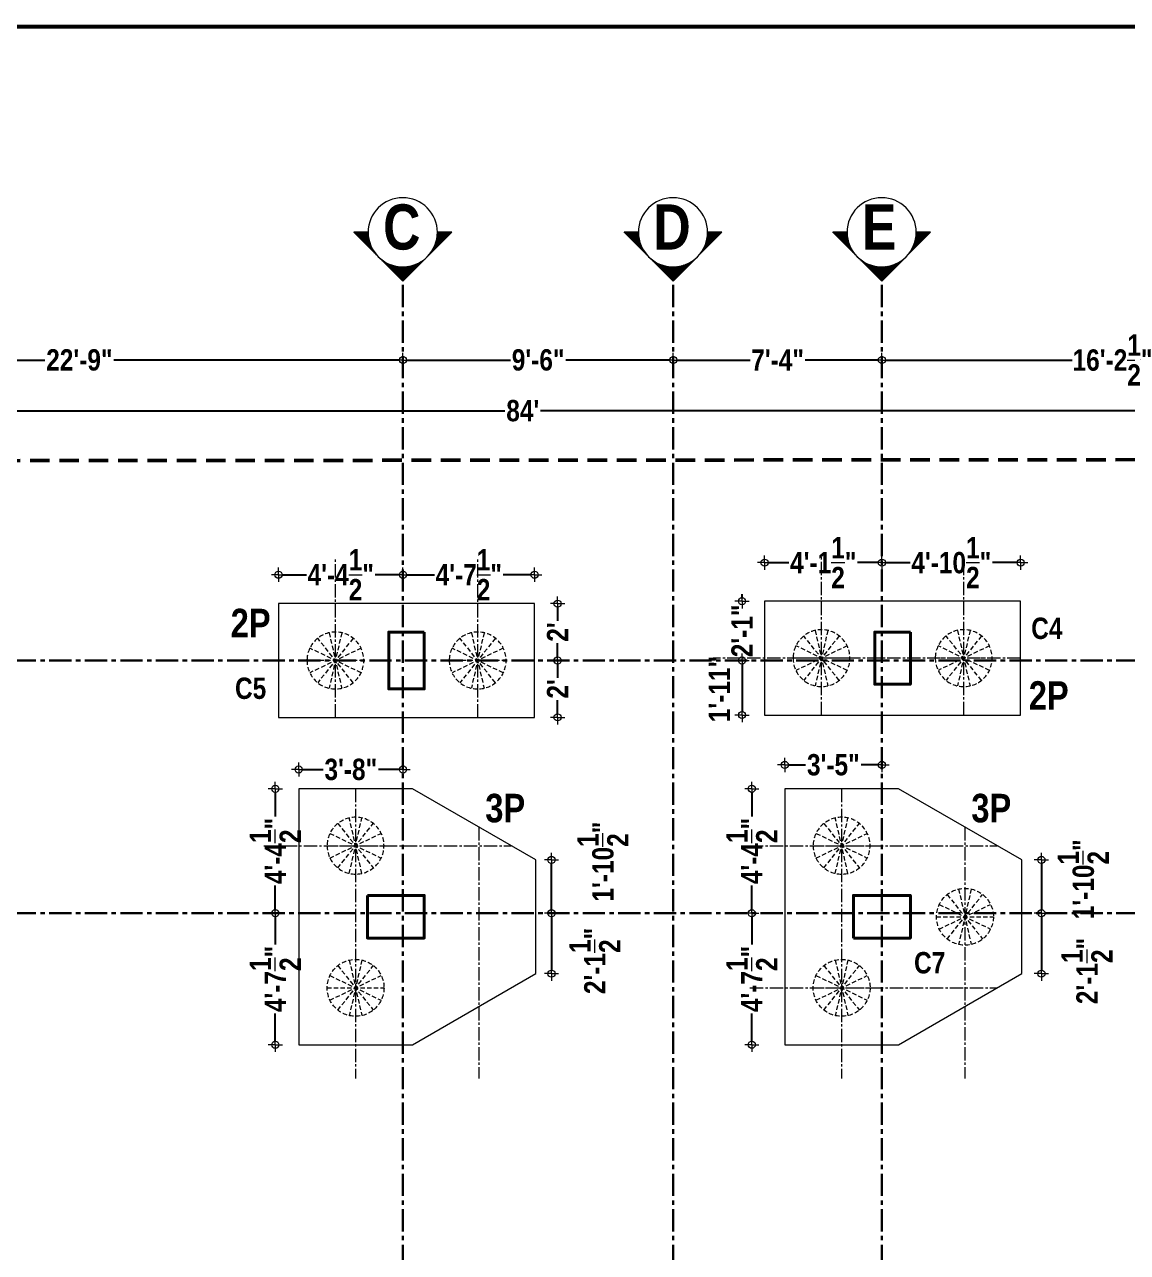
# Model space of a CAD drawing. Header units: inches. Extents: x 64086 to 138972, y -13497 to 16809.
# Drawn here: x 103904 to 104369, y -12933 to -12414 of the extents above; entities that cross this region are included whole.
import ezdxf
from ezdxf.enums import TextEntityAlignment as Align

# ---------------------------------------------------------------- set-up
doc = ezdxf.new("R2010")
doc.units = ezdxf.units.IN
doc.header["$LTSCALE"] = 0.5
doc.header["$MEASUREMENT"] = 0
doc.header["$PDMODE"] = 2
for name, pattern in [('CENTER', [2, 1.25, -0.25, 0.25, -0.25]), ('CENTER2', [1.125, 0.75, -0.125, 0.125, -0.125]), ('DASHED', [0.75, 0.5, -0.25]), ('DASHED2', [0.375, 0.25, -0.125])]:
    doc.linetypes.add(name, pattern=pattern)
for name, color, linetype, lineweight in [('Boundary', 6, 'DASHED', 50), ('BOX', 253, 'Continuous', 15), ('C.L.', 17, 'CENTER', 13), ('C.Line', 135, 'CENTER2', 13), ('Colm txt', 3, 'Continuous', 9), ('Column', 1, 'Continuous', 40), ('DIM', 5, 'Continuous', 13), ('G_Dim', 63, 'Continuous', 5), ('Grid', 32, 'CENTER2', 5), ('P.cap', 4, 'Continuous', 20), ('P.Text', 6, 'Continuous', 5), ('pile', 243, 'DASHED2', 20), ('TEXT-IN', 7, 'Continuous', 15)]:
    doc.layers.add(name, color=color, linetype=linetype, lineweight=lineweight)
doc.styles.get("Standard").update_dxf_attribs({"font": 'ARIALNB.TTF'})
doc.dimstyles.new('Column Dim', dxfattribs={"dimtxt": 9, "dimasz": 1.5, "dimexe": 13.25, "dimexo": 11, "dimgap": 1, "dimtad": 0, "dimdec": 1, "dimzin": 0, "dimdsep": 46, "dimlunit": 4, "dimtxsty": 'Standard', "dimblk": 'DIM', "dimcen": 0, "dimse1": 1, "dimse2": 1, "dimclrd": 5, "dimclre": 5, "dimclrt": 7, "dimadec": 0, "dimazin": 0, "dimtfac": 1, "dimtdec": 1, "dimtofl": 0, "dimtmove": 2, "dimatfit": 3, "dimldrblk": 'DIM', "dimfxl": 1, "dimtolj": 1, "dimtzin": 0, "dimarcsym": 0})

# ---------------------------------------------------------------- blocks, each defined once
blk = doc.blocks.new('DIM')
at = {"layer": 'DIM'}
for q in [(-2, 0), (0, 2), (0, -2), (2, 0)]:
    blk.add_line((0, 0), q, dxfattribs=at)
blk.add_circle((0, 0), 1, dxfattribs=at)
blk = doc.blocks.new('*D307')
at = {"layer": 'Defpoints', "color": 0, "ltscale": 15, "transparency": 16777216}
for p in [(104063.89, -12555.98), (103790.91, -12598.54), (104063.89, -12598.54)]:
    blk.add_point(p, dxfattribs=at)
at = {"layer": 'DIM', "color": 5, "lineweight": -2, "ltscale": 15, "transparency": 16777216}
for p, q in [((103792.41, -12555.98), (103912.8, -12555.98)), ((104062.39, -12555.98), (103942, -12555.98))]:
    blk.add_line(p, q, dxfattribs=at)
at = {"layer": 'DIM', "color": 5, "lineweight": -2, "ltscale": 15, "transparency": 16777216, "xscale": 1.5, "yscale": 1.5, "zscale": 1.5, "rotation": 180}
blk.add_blockref('DIM', (103790.91, -12555.98), dxfattribs=at)
at = {"layer": 'DIM', "color": 5, "lineweight": -2, "ltscale": 15, "transparency": 16777216, "xscale": 1.5, "yscale": 1.5, "zscale": 1.5}
blk.add_blockref('DIM', (104063.89, -12555.98), dxfattribs=at)
at = {"layer": 'DIM', "color": 7, "ltscale": 15, "transparency": 16777216, "insert": (103927.4, -12555.98), "char_height": 9, "attachment_point": 5}
blk.add_mtext('\\A1;22\'-9"', dxfattribs=at)
blk = doc.blocks.new('*D308')
at = {"layer": 'Defpoints', "color": 0, "ltscale": 15, "transparency": 16777216}
for p in [(104177.89, -12555.98), (104063.89, -12598.54), (104177.89, -12598.2)]:
    blk.add_point(p, dxfattribs=at)
at = {"layer": 'DIM', "color": 5, "lineweight": -2, "ltscale": 15, "transparency": 16777216}
for p, q in [((104065.39, -12555.98), (104109.19, -12555.98)), ((104176.39, -12555.98), (104132.59, -12555.98))]:
    blk.add_line(p, q, dxfattribs=at)
at = {"layer": 'DIM', "color": 5, "lineweight": -2, "ltscale": 15, "transparency": 16777216, "xscale": 1.5, "yscale": 1.5, "zscale": 1.5, "rotation": 180}
blk.add_blockref('DIM', (104063.89, -12555.98), dxfattribs=at)
at = {"layer": 'DIM', "color": 5, "lineweight": -2, "ltscale": 15, "transparency": 16777216, "xscale": 1.5, "yscale": 1.5, "zscale": 1.5}
blk.add_blockref('DIM', (104177.89, -12555.98), dxfattribs=at)
at = {"layer": 'DIM', "color": 7, "ltscale": 15, "transparency": 16777216, "insert": (104120.89, -12555.98), "char_height": 9, "attachment_point": 5}
blk.add_mtext('\\A1;9\'-6"', dxfattribs=at)
blk = doc.blocks.new('*D309')
at = {"layer": 'Defpoints', "color": 0, "ltscale": 15, "transparency": 16777216}
for p in [(104265.89, -12555.98), (104177.89, -12598.2), (104265.89, -12598.2)]:
    blk.add_point(p, dxfattribs=at)
at = {"layer": 'DIM', "color": 5, "lineweight": -2, "ltscale": 15, "transparency": 16777216}
for p, q in [((104179.39, -12555.98), (104210.25, -12555.98)), ((104264.39, -12555.98), (104233.54, -12555.98))]:
    blk.add_line(p, q, dxfattribs=at)
at = {"layer": 'DIM', "color": 5, "lineweight": -2, "ltscale": 15, "transparency": 16777216, "xscale": 1.5, "yscale": 1.5, "zscale": 1.5, "rotation": 180}
blk.add_blockref('DIM', (104177.89, -12555.98), dxfattribs=at)
at = {"layer": 'DIM', "color": 5, "lineweight": -2, "ltscale": 15, "transparency": 16777216, "xscale": 1.5, "yscale": 1.5, "zscale": 1.5}
blk.add_blockref('DIM', (104265.89, -12555.98), dxfattribs=at)
at = {"layer": 'DIM', "color": 7, "ltscale": 15, "transparency": 16777216, "insert": (104221.89, -12555.98), "char_height": 9, "attachment_point": 5}
blk.add_mtext('\\A1;7\'-4"', dxfattribs=at)
blk = doc.blocks.new('*D310')
at = {"layer": 'Defpoints', "color": 0, "ltscale": 15, "transparency": 16777216}
for p in [(104460.38, -12555.98), (104265.89, -12598.2), (104460.38, -12658.77)]:
    blk.add_point(p, dxfattribs=at)
at = {"layer": 'DIM', "color": 5, "lineweight": -2, "ltscale": 15, "transparency": 16777216}
for p, q in [((104267.39, -12555.98), (104346.08, -12555.98)), ((104458.88, -12555.98), (104380.19, -12555.98))]:
    blk.add_line(p, q, dxfattribs=at)
at = {"layer": 'DIM', "color": 5, "lineweight": -2, "ltscale": 15, "transparency": 16777216, "xscale": 1.5, "yscale": 1.5, "zscale": 1.5, "rotation": 180}
blk.add_blockref('DIM', (104265.89, -12555.98), dxfattribs=at)
at = {"layer": 'DIM', "color": 5, "lineweight": -2, "ltscale": 15, "transparency": 16777216, "xscale": 1.5, "yscale": 1.5, "zscale": 1.5}
blk.add_blockref('DIM', (104460.38, -12555.98), dxfattribs=at)
at = {"layer": 'DIM', "color": 7, "ltscale": 15, "transparency": 16777216, "insert": (104363.14, -12555.98), "char_height": 9, "attachment_point": 5}
blk.add_mtext('\\A1;16\'-2{\\H1.000000x;\\S1/2;}"', dxfattribs=at)
blk = doc.blocks.new('*D341')
at = {"layer": 'Defpoints', "color": 0, "ltscale": 15, "transparency": 16777216}
for p in [(104618.41, -12577.39), (103610.41, -12598.77), (104618.41, -12619.15)]:
    blk.add_point(p, dxfattribs=at)
at = {"layer": 'DIM', "color": 5, "lineweight": -2, "ltscale": 15, "transparency": 16777216}
for p, q in [((103611.91, -12577.39), (104106.88, -12577.39)), ((104616.91, -12577.39), (104121.93, -12577.39))]:
    blk.add_line(p, q, dxfattribs=at)
at = {"layer": 'DIM', "color": 5, "lineweight": -2, "ltscale": 15, "transparency": 16777216, "xscale": 1.5, "yscale": 1.5, "zscale": 1.5, "rotation": 180}
blk.add_blockref('DIM', (103610.41, -12577.39), dxfattribs=at)
at = {"layer": 'DIM', "color": 5, "lineweight": -2, "ltscale": 15, "transparency": 16777216, "xscale": 1.5, "yscale": 1.5, "zscale": 1.5}
blk.add_blockref('DIM', (104618.41, -12577.39), dxfattribs=at)
at = {"layer": 'DIM', "color": 7, "ltscale": 15, "transparency": 16777216, "insert": (104114.41, -12577.39), "char_height": 9, "attachment_point": 5}
blk.add_mtext("\\A1;84'", dxfattribs=at)
blk = doc.blocks.new('PILE')
at = {"layer": 'pile', "ltscale": 15}
for p, q in [((-15.21, 10.81), (-4.79, -10.81)), ((-4.79, 10.81), (-15.21, -10.81)), ((-15.21, 10.81), (-4.79, -10.81)), ((-4.79, 10.81), (-15.21, -10.81)), ((-10, 12), (-10, -12)), ((-10, 12), (-10, -12)), ((-19.38, 7.48), (-0.62, -7.48)), ((-0.62, 7.48), (-19.38, -7.48)), ((-19.38, 7.48), (-0.62, -7.48)), ((-0.62, 7.48), (-19.38, -7.48)), ((1.7, -2.67), (-21.7, 2.67)), ((1.7, 2.67), (-21.7, -2.67)), ((1.7, -2.67), (-21.7, 2.67)), ((1.7, 2.67), (-21.7, -2.67))]:
    blk.add_line(p, q, dxfattribs=at)
blk.add_circle((-10, 0), 12, dxfattribs=at)
blk = doc.blocks.new('*D354')
at = {"layer": 'Defpoints', "color": 0, "ltscale": 15, "transparency": 16777216}
for p in [(104119.39, -12646.58), (104063.89, -12658.77), (104119.39, -12658.77)]:
    blk.add_point(p, dxfattribs=at)
at = {"layer": 'TEXT-IN', "color": 5, "lineweight": -2, "ltscale": 15, "transparency": 16777216}
for p, q in [((104065.39, -12646.58), (104077.14, -12646.58)), ((104117.89, -12646.58), (104106.14, -12646.58))]:
    blk.add_line(p, q, dxfattribs=at)
at = {"layer": 'TEXT-IN', "color": 5, "lineweight": -2, "ltscale": 15, "transparency": 16777216, "xscale": 1.5, "yscale": 1.5, "zscale": 1.5, "rotation": 180}
blk.add_blockref('DIM', (104063.89, -12646.58), dxfattribs=at)
at = {"layer": 'TEXT-IN', "color": 5, "lineweight": -2, "ltscale": 15, "transparency": 16777216, "xscale": 1.5, "yscale": 1.5, "zscale": 1.5}
blk.add_blockref('DIM', (104119.39, -12646.58), dxfattribs=at)
at = {"layer": 'TEXT-IN', "color": 7, "ltscale": 15, "transparency": 16777216, "insert": (104091.64, -12646.58), "char_height": 9, "attachment_point": 5}
blk.add_mtext('\\A1;4\'-7{\\H1.000000x;\\S1/2;}"', dxfattribs=at)
blk = doc.blocks.new('*D355')
at = {"layer": 'Defpoints', "color": 0, "ltscale": 15, "transparency": 16777216}
for p in [(104011.39, -12646.58), (104011.39, -12658.77), (104063.89, -12658.77)]:
    blk.add_point(p, dxfattribs=at)
at = {"layer": 'TEXT-IN', "color": 5, "lineweight": -2, "ltscale": 15, "transparency": 16777216}
for p, q in [((104012.89, -12646.58), (104023.14, -12646.58)), ((104062.39, -12646.58), (104052.14, -12646.58))]:
    blk.add_line(p, q, dxfattribs=at)
at = {"layer": 'TEXT-IN', "color": 5, "lineweight": -2, "ltscale": 15, "transparency": 16777216, "xscale": 1.5, "yscale": 1.5, "zscale": 1.5, "rotation": 180}
blk.add_blockref('DIM', (104011.39, -12646.58), dxfattribs=at)
at = {"layer": 'TEXT-IN', "color": 5, "lineweight": -2, "ltscale": 15, "transparency": 16777216, "xscale": 1.5, "yscale": 1.5, "zscale": 1.5}
blk.add_blockref('DIM', (104063.89, -12646.58), dxfattribs=at)
at = {"layer": 'TEXT-IN', "color": 7, "ltscale": 15, "transparency": 16777216, "insert": (104037.64, -12646.58), "char_height": 9, "attachment_point": 5}
blk.add_mtext('\\A1;4\'-4{\\H1.000000x;\\S1/2;}"', dxfattribs=at)
blk = doc.blocks.new('*D356')
at = {"layer": 'Defpoints', "color": 0, "ltscale": 15, "transparency": 16777216}
for p in [(104119.39, -12658.77), (104119.39, -12682.77), (104129.1, -12682.77)]:
    blk.add_point(p, dxfattribs=at)
at = {"layer": 'TEXT-IN', "color": 5, "lineweight": -2, "ltscale": 15, "transparency": 16777216}
for p, q in [((104129.1, -12660.27), (104129.1, -12666.04)), ((104129.1, -12681.27), (104129.1, -12675.51))]:
    blk.add_line(p, q, dxfattribs=at)
at = {"layer": 'TEXT-IN', "color": 5, "lineweight": -2, "ltscale": 15, "transparency": 16777216, "xscale": 1.5, "yscale": 1.5, "zscale": 1.5}
for p, rotation in [((104129.1, -12658.77), 90), ((104129.1, -12682.77), 270)]:
    blk.add_blockref('DIM', p, dxfattribs=dict(at, rotation=rotation))
at = {"layer": 'TEXT-IN', "color": 7, "ltscale": 15, "transparency": 16777216, "insert": (104129.1, -12670.77), "char_height": 9, "attachment_point": 5, "rotation": 90}
blk.add_mtext("\\A1;2'", dxfattribs=at)
blk = doc.blocks.new('*D357')
at = {"layer": 'Defpoints', "color": 0, "ltscale": 15, "transparency": 16777216}
for p in [(104119.39, -12682.77), (104119.39, -12706.77), (104129.1, -12706.77)]:
    blk.add_point(p, dxfattribs=at)
at = {"layer": 'TEXT-IN', "color": 5, "lineweight": -2, "ltscale": 15, "transparency": 16777216}
for p, q in [((104129.1, -12684.27), (104129.1, -12690.04)), ((104129.1, -12705.27), (104129.1, -12699.51))]:
    blk.add_line(p, q, dxfattribs=at)
at = {"layer": 'TEXT-IN', "color": 5, "lineweight": -2, "ltscale": 15, "transparency": 16777216, "xscale": 1.5, "yscale": 1.5, "zscale": 1.5}
for p, rotation in [((104129.1, -12682.77), 90), ((104129.1, -12706.77), 270)]:
    blk.add_blockref('DIM', p, dxfattribs=dict(at, rotation=rotation))
at = {"layer": 'TEXT-IN', "color": 7, "ltscale": 15, "transparency": 16777216, "insert": (104129.1, -12694.77), "char_height": 9, "attachment_point": 5, "rotation": 90}
blk.add_mtext("\\A1;2'", dxfattribs=at)
blk = doc.blocks.new('*D358')
at = {"layer": 'Defpoints', "color": 0, "ltscale": 15, "transparency": 16777216}
for p in [(104265.89, -12641.47), (104216.39, -12657.77), (104265.89, -12657.77)]:
    blk.add_point(p, dxfattribs=at)
at = {"layer": 'TEXT-IN', "color": 5, "lineweight": -2, "ltscale": 15, "transparency": 16777216}
for p, q in [((104217.89, -12641.47), (104226.64, -12641.47)), ((104264.39, -12641.47), (104255.64, -12641.47))]:
    blk.add_line(p, q, dxfattribs=at)
at = {"layer": 'TEXT-IN', "color": 5, "lineweight": -2, "ltscale": 15, "transparency": 16777216, "xscale": 1.5, "yscale": 1.5, "zscale": 1.5, "rotation": 180}
blk.add_blockref('DIM', (104216.39, -12641.47), dxfattribs=at)
at = {"layer": 'TEXT-IN', "color": 5, "lineweight": -2, "ltscale": 15, "transparency": 16777216, "xscale": 1.5, "yscale": 1.5, "zscale": 1.5}
blk.add_blockref('DIM', (104265.89, -12641.47), dxfattribs=at)
at = {"layer": 'TEXT-IN', "color": 7, "ltscale": 15, "transparency": 16777216, "insert": (104241.14, -12641.47), "char_height": 9, "attachment_point": 5}
blk.add_mtext('\\A1;4\'-1{\\H1.000000x;\\S1/2;}"', dxfattribs=at)
blk = doc.blocks.new('*D359')
at = {"layer": 'Defpoints', "color": 0, "ltscale": 15, "transparency": 16777216}
for p in [(104324.39, -12641.47), (104265.89, -12657.77), (104324.39, -12657.77)]:
    blk.add_point(p, dxfattribs=at)
at = {"layer": 'TEXT-IN', "color": 5, "lineweight": -2, "ltscale": 15, "transparency": 16777216}
for p, q in [((104267.39, -12641.47), (104277.78, -12641.47)), ((104322.89, -12641.47), (104312.51, -12641.47))]:
    blk.add_line(p, q, dxfattribs=at)
at = {"layer": 'TEXT-IN', "color": 5, "lineweight": -2, "ltscale": 15, "transparency": 16777216, "xscale": 1.5, "yscale": 1.5, "zscale": 1.5, "rotation": 180}
blk.add_blockref('DIM', (104265.89, -12641.47), dxfattribs=at)
at = {"layer": 'TEXT-IN', "color": 5, "lineweight": -2, "ltscale": 15, "transparency": 16777216, "xscale": 1.5, "yscale": 1.5, "zscale": 1.5}
blk.add_blockref('DIM', (104324.39, -12641.47), dxfattribs=at)
at = {"layer": 'TEXT-IN', "color": 7, "ltscale": 15, "transparency": 16777216, "insert": (104295.14, -12641.47), "char_height": 9, "attachment_point": 5}
blk.add_mtext('\\A1;4\'-10{\\H1.000000x;\\S1/2;}"', dxfattribs=at)
blk = doc.blocks.new('*D360')
at = {"layer": 'Defpoints', "color": 0, "ltscale": 15, "transparency": 16777216}
for p in [(104206.89, -12657.77), (104216.39, -12657.77), (104216.39, -12682.77)]:
    blk.add_point(p, dxfattribs=at)
at = {"layer": 'TEXT-IN', "color": 5, "lineweight": -2, "ltscale": 15, "transparency": 16777216}
for p, q in [((104206.89, -12656.27), (104206.89, -12654.77)), ((104206.89, -12684.27), (104206.89, -12685.77))]:
    blk.add_line(p, q, dxfattribs=at)
at = {"layer": 'TEXT-IN', "color": 5, "lineweight": -2, "ltscale": 15, "transparency": 16777216, "xscale": 1.5, "yscale": 1.5, "zscale": 1.5}
for p, rotation in [((104206.89, -12657.77), 270), ((104206.89, -12682.77), 90)]:
    blk.add_blockref('DIM', p, dxfattribs=dict(at, rotation=rotation))
at = {"layer": 'TEXT-IN', "color": 7, "ltscale": 15, "transparency": 16777216, "insert": (104206.89, -12670.27), "char_height": 9, "attachment_point": 5, "rotation": 90}
blk.add_mtext('\\A1;2\'-1"', dxfattribs=at)
blk = doc.blocks.new('*D361')
at = {"layer": 'Defpoints', "color": 0, "ltscale": 15, "transparency": 16777216}
for p in [(104216.39, -12682.77), (104206.89, -12705.77), (104216.39, -12705.77)]:
    blk.add_point(p, dxfattribs=at)
at = {"layer": 'TEXT-IN', "color": 5, "lineweight": -2, "ltscale": 15, "transparency": 16777216}
blk.add_line((104206.89, -12684.27), (104206.89, -12704.27), dxfattribs=at)
at = {"layer": 'TEXT-IN', "color": 5, "lineweight": -2, "ltscale": 15, "transparency": 16777216, "xscale": 1.5, "yscale": 1.5, "zscale": 1.5}
for p, rotation in [((104206.89, -12682.77), 90), ((104206.89, -12705.77), 270)]:
    blk.add_blockref('DIM', p, dxfattribs=dict(at, rotation=rotation))
at = {"layer": 'TEXT-IN', "color": 7, "ltscale": 15, "transparency": 16777216, "insert": (104197.32, -12694.81), "char_height": 9, "attachment_point": 5, "rotation": 90}
blk.add_mtext('\\A1;1\'-11"', dxfattribs=at)
blk = doc.blocks.new('*D421')
at = {"layer": 'Defpoints', "color": 0, "ltscale": 15, "transparency": 16777216}
for p in [(104019.89, -12736.91), (104010.04, -12789.41), (104019.89, -12789.41)]:
    blk.add_point(p, dxfattribs=at)
at = {"layer": 'TEXT-IN', "color": 5, "lineweight": -2, "ltscale": 15, "transparency": 16777216}
for p, q in [((104010.04, -12738.41), (104010.04, -12748.66)), ((104010.04, -12787.91), (104010.04, -12777.66))]:
    blk.add_line(p, q, dxfattribs=at)
at = {"layer": 'TEXT-IN', "color": 5, "lineweight": -2, "ltscale": 15, "transparency": 16777216, "xscale": 1.5, "yscale": 1.5, "zscale": 1.5}
for p, rotation in [((104010.04, -12736.91), 90), ((104010.04, -12789.41), 270)]:
    blk.add_blockref('DIM', p, dxfattribs=dict(at, rotation=rotation))
at = {"layer": 'TEXT-IN', "color": 7, "ltscale": 15, "transparency": 16777216, "insert": (104010.04, -12763.16), "char_height": 9, "attachment_point": 5, "rotation": 90}
blk.add_mtext('\\A1;4\'-4{\\H1.000000x;\\S1/2;}"', dxfattribs=at)
blk = doc.blocks.new('*D422')
at = {"layer": 'Defpoints', "color": 0, "ltscale": 15, "transparency": 16777216}
for p in [(104019.89, -12789.41), (104010.04, -12844.91), (104019.89, -12844.91)]:
    blk.add_point(p, dxfattribs=at)
at = {"layer": 'TEXT-IN', "color": 5, "lineweight": -2, "ltscale": 15, "transparency": 16777216}
for p, q in [((104010.04, -12790.91), (104010.04, -12802.66)), ((104010.04, -12843.41), (104010.04, -12831.66))]:
    blk.add_line(p, q, dxfattribs=at)
at = {"layer": 'TEXT-IN', "color": 5, "lineweight": -2, "ltscale": 15, "transparency": 16777216, "xscale": 1.5, "yscale": 1.5, "zscale": 1.5}
for p, rotation in [((104010.04, -12789.41), 90), ((104010.04, -12844.91), 270)]:
    blk.add_blockref('DIM', p, dxfattribs=dict(at, rotation=rotation))
at = {"layer": 'TEXT-IN', "color": 7, "ltscale": 15, "transparency": 16777216, "insert": (104010.04, -12817.16), "char_height": 9, "attachment_point": 5, "rotation": 90}
blk.add_mtext('\\A1;4\'-7{\\H1.000000x;\\S1/2;}"', dxfattribs=at)
blk = doc.blocks.new('*D423')
at = {"layer": 'Defpoints', "color": 0, "ltscale": 15, "transparency": 16777216}
for p in [(104063.89, -12728.78), (104019.89, -12736.91), (104063.89, -12736.91)]:
    blk.add_point(p, dxfattribs=at)
at = {"layer": 'TEXT-IN', "color": 5, "lineweight": -2, "ltscale": 15, "transparency": 16777216}
for p, q in [((104021.39, -12728.78), (104030.22, -12728.78)), ((104062.39, -12728.78), (104053.56, -12728.78))]:
    blk.add_line(p, q, dxfattribs=at)
at = {"layer": 'TEXT-IN', "color": 5, "lineweight": -2, "ltscale": 15, "transparency": 16777216, "xscale": 1.5, "yscale": 1.5, "zscale": 1.5, "rotation": 180}
blk.add_blockref('DIM', (104019.89, -12728.78), dxfattribs=at)
at = {"layer": 'TEXT-IN', "color": 5, "lineweight": -2, "ltscale": 15, "transparency": 16777216, "xscale": 1.5, "yscale": 1.5, "zscale": 1.5}
blk.add_blockref('DIM', (104063.89, -12728.78), dxfattribs=at)
at = {"layer": 'TEXT-IN', "color": 7, "ltscale": 15, "transparency": 16777216, "insert": (104041.89, -12728.78), "char_height": 9, "attachment_point": 5}
blk.add_mtext('\\A1;3\'-8"', dxfattribs=at)
blk = doc.blocks.new('*D424')
at = {"layer": 'Defpoints', "color": 0, "ltscale": 15, "transparency": 16777216}
for p in [(104119.89, -12766.91), (104126.52, -12766.91), (104119.89, -12789.41)]:
    blk.add_point(p, dxfattribs=at)
at = {"layer": 'TEXT-IN', "color": 5, "lineweight": -2, "ltscale": 15, "transparency": 16777216}
blk.add_line((104126.52, -12787.91), (104126.52, -12768.41), dxfattribs=at)
at = {"layer": 'TEXT-IN', "color": 5, "lineweight": -2, "ltscale": 15, "transparency": 16777216, "xscale": 1.5, "yscale": 1.5, "zscale": 1.5}
for p, rotation in [((104126.52, -12766.91), 90), ((104126.52, -12789.41), 270)]:
    blk.add_blockref('DIM', p, dxfattribs=dict(at, rotation=rotation))
at = {"layer": 'TEXT-IN', "color": 7, "ltscale": 15, "transparency": 16777216, "insert": (104148.19, -12767.63), "char_height": 9, "attachment_point": 5, "rotation": 90}
blk.add_mtext('\\A1;1\'-10{\\H1.000000x;\\S1/2;}"', dxfattribs=at)
blk = doc.blocks.new('*D425')
at = {"layer": 'Defpoints', "color": 0, "ltscale": 15, "transparency": 16777216}
for p in [(104119.89, -12789.41), (104119.89, -12814.91), (104126.52, -12814.91)]:
    blk.add_point(p, dxfattribs=at)
at = {"layer": 'TEXT-IN', "color": 5, "lineweight": -2, "ltscale": 15, "transparency": 16777216}
blk.add_line((104126.52, -12790.91), (104126.52, -12813.41), dxfattribs=at)
at = {"layer": 'TEXT-IN', "color": 5, "lineweight": -2, "ltscale": 15, "transparency": 16777216, "xscale": 1.5, "yscale": 1.5, "zscale": 1.5}
for p, rotation in [((104126.52, -12789.41), 90), ((104126.52, -12814.91), 270)]:
    blk.add_blockref('DIM', p, dxfattribs=dict(at, rotation=rotation))
at = {"layer": 'TEXT-IN', "color": 7, "ltscale": 15, "transparency": 16777216, "insert": (104144.79, -12809.55), "char_height": 9, "attachment_point": 5, "rotation": 90}
blk.add_mtext('\\A1;2\'-1{\\H1.000000x;\\S1/2;}"', dxfattribs=at)
blk = doc.blocks.new('*D426')
at = {"layer": 'Defpoints', "color": 0, "ltscale": 15, "transparency": 16777216}
for p in [(104224.89, -12736.91), (104211.01, -12789.41), (104224.89, -12789.41)]:
    blk.add_point(p, dxfattribs=at)
at = {"layer": 'TEXT-IN', "color": 5, "lineweight": -2, "ltscale": 15, "transparency": 16777216}
for p, q in [((104211.01, -12738.41), (104211.01, -12748.66)), ((104211.01, -12787.91), (104211.01, -12777.66))]:
    blk.add_line(p, q, dxfattribs=at)
at = {"layer": 'TEXT-IN', "color": 5, "lineweight": -2, "ltscale": 15, "transparency": 16777216, "xscale": 1.5, "yscale": 1.5, "zscale": 1.5}
for p, rotation in [((104211.01, -12736.91), 90), ((104211.01, -12789.41), 270)]:
    blk.add_blockref('DIM', p, dxfattribs=dict(at, rotation=rotation))
at = {"layer": 'TEXT-IN', "color": 7, "ltscale": 15, "transparency": 16777216, "insert": (104211.01, -12763.16), "char_height": 9, "attachment_point": 5, "rotation": 90}
blk.add_mtext('\\A1;4\'-4{\\H1.000000x;\\S1/2;}"', dxfattribs=at)
blk = doc.blocks.new('*D427')
at = {"layer": 'Defpoints', "color": 0, "ltscale": 15, "transparency": 16777216}
for p in [(104224.89, -12789.41), (104211.01, -12844.91), (104224.89, -12844.91)]:
    blk.add_point(p, dxfattribs=at)
at = {"layer": 'TEXT-IN', "color": 5, "lineweight": -2, "ltscale": 15, "transparency": 16777216}
for p, q in [((104211.01, -12790.91), (104211.01, -12802.66)), ((104211.01, -12843.41), (104211.01, -12831.66))]:
    blk.add_line(p, q, dxfattribs=at)
at = {"layer": 'TEXT-IN', "color": 5, "lineweight": -2, "ltscale": 15, "transparency": 16777216, "xscale": 1.5, "yscale": 1.5, "zscale": 1.5}
for p, rotation in [((104211.01, -12789.41), 90), ((104211.01, -12844.91), 270)]:
    blk.add_blockref('DIM', p, dxfattribs=dict(at, rotation=rotation))
at = {"layer": 'TEXT-IN', "color": 7, "ltscale": 15, "transparency": 16777216, "insert": (104211.01, -12817.16), "char_height": 9, "attachment_point": 5, "rotation": 90}
blk.add_mtext('\\A1;4\'-7{\\H1.000000x;\\S1/2;}"', dxfattribs=at)
blk = doc.blocks.new('*D428')
at = {"layer": 'Defpoints', "color": 0, "ltscale": 15, "transparency": 16777216}
for p in [(104324.89, -12766.91), (104324.89, -12789.41), (104333.15, -12789.41)]:
    blk.add_point(p, dxfattribs=at)
at = {"layer": 'TEXT-IN', "color": 5, "lineweight": -2, "ltscale": 15, "transparency": 16777216}
blk.add_line((104333.15, -12768.41), (104333.15, -12787.91), dxfattribs=at)
at = {"layer": 'TEXT-IN', "color": 5, "lineweight": -2, "ltscale": 15, "transparency": 16777216, "xscale": 1.5, "yscale": 1.5, "zscale": 1.5}
for p, rotation in [((104333.15, -12766.91), 90), ((104333.15, -12789.41), 270)]:
    blk.add_blockref('DIM', p, dxfattribs=dict(at, rotation=rotation))
at = {"layer": 'TEXT-IN', "color": 7, "ltscale": 15, "transparency": 16777216, "insert": (104350.8, -12775.09), "char_height": 9, "attachment_point": 5, "rotation": 90}
blk.add_mtext('\\A1;1\'-10{\\H1.000000x;\\S1/2;}"', dxfattribs=at)
blk = doc.blocks.new('*D429')
at = {"layer": 'Defpoints', "color": 0, "ltscale": 15, "transparency": 16777216}
for p in [(104324.89, -12789.41), (104324.89, -12814.91), (104333.15, -12814.91)]:
    blk.add_point(p, dxfattribs=at)
at = {"layer": 'TEXT-IN', "color": 5, "lineweight": -2, "ltscale": 15, "transparency": 16777216}
blk.add_line((104333.15, -12790.91), (104333.15, -12813.41), dxfattribs=at)
at = {"layer": 'TEXT-IN', "color": 5, "lineweight": -2, "ltscale": 15, "transparency": 16777216, "xscale": 1.5, "yscale": 1.5, "zscale": 1.5}
for p, rotation in [((104333.15, -12789.41), 90), ((104333.15, -12814.91), 270)]:
    blk.add_blockref('DIM', p, dxfattribs=dict(at, rotation=rotation))
at = {"layer": 'TEXT-IN', "color": 7, "ltscale": 15, "transparency": 16777216, "insert": (104352.38, -12813.8), "char_height": 9, "attachment_point": 5, "rotation": 90}
blk.add_mtext('\\A1;2\'-1{\\H1.000000x;\\S1/2;}"', dxfattribs=at)
blk = doc.blocks.new('*D430')
at = {"layer": 'Defpoints', "color": 0, "ltscale": 15, "transparency": 16777216}
for p in [(104265.89, -12726.82), (104224.89, -12736.91), (104265.89, -12736.91)]:
    blk.add_point(p, dxfattribs=at)
at = {"layer": 'TEXT-IN', "color": 5, "lineweight": -2, "ltscale": 15, "transparency": 16777216}
for p, q in [((104226.39, -12726.82), (104233.72, -12726.82)), ((104264.39, -12726.82), (104257.06, -12726.82))]:
    blk.add_line(p, q, dxfattribs=at)
at = {"layer": 'TEXT-IN', "color": 5, "lineweight": -2, "ltscale": 15, "transparency": 16777216, "xscale": 1.5, "yscale": 1.5, "zscale": 1.5, "rotation": 180}
blk.add_blockref('DIM', (104224.89, -12726.82), dxfattribs=at)
at = {"layer": 'TEXT-IN', "color": 5, "lineweight": -2, "ltscale": 15, "transparency": 16777216, "xscale": 1.5, "yscale": 1.5, "zscale": 1.5}
blk.add_blockref('DIM', (104265.89, -12726.82), dxfattribs=at)
at = {"layer": 'TEXT-IN', "color": 7, "ltscale": 15, "transparency": 16777216, "insert": (104245.39, -12726.82), "char_height": 9, "attachment_point": 5}
blk.add_mtext('\\A1;3\'-5"', dxfattribs=at)

msp = doc.modelspace()

# ---------------------------------------------------------------- hatches: boundary and pattern name
at = {"layer": 'Grid', "linetype": 'ByBlock'}
h = msp.add_hatch(dxfattribs=at)
h.set_pattern_fill('ANSI31', color=256, scale=1.20642, angle=360, style=0)
h.set_pattern_definition([(225, (115497.87396, -20271.3959), (0.1066335106, -0.1066335106), [])])
h.paths.add_polyline_path([(104084.43, -12502.07), (104078.38, -12502.07, -0.197159), (104074.18, -12512.32)])
h.paths.add_polyline_path([(104053.53, -12512.46), (104063.79, -12522.71), (104074.04, -12512.46, -0.410265)])
h.paths.add_polyline_path([(104049.19, -12502.07), (104043.14, -12502.07), (104053.39, -12512.32, -0.197159)])
h = msp.add_hatch(dxfattribs=at)
h.set_pattern_fill('ANSI31', color=256, scale=1.20642, angle=360, style=0)
h.set_pattern_definition([(225, (115611.87396, -20271.3959), (0.1066335106, -0.1066335106), [])])
h.paths.add_polyline_path([(104198.43, -12502.07), (104192.38, -12502.07, -0.197159), (104188.18, -12512.32)])
h.paths.add_polyline_path([(104167.53, -12512.46), (104177.79, -12522.71), (104188.04, -12512.46, -0.410265)])
h.paths.add_polyline_path([(104163.19, -12502.07), (104157.14, -12502.07), (104167.39, -12512.32, -0.197159)])
h = msp.add_hatch(dxfattribs=at)
h.set_pattern_fill('ANSI31', color=256, scale=1.20642, angle=360, style=0)
h.set_pattern_definition([(225, (115699.87396, -20271.3959), (0.1066335106, -0.1066335106), [])])
h.paths.add_polyline_path([(104286.43, -12502.07), (104280.38, -12502.07, -0.197159), (104276.18, -12512.32)])
h.paths.add_polyline_path([(104255.53, -12512.46), (104265.79, -12522.71), (104276.04, -12512.46, -0.410265)])
h.paths.add_polyline_path([(104251.19, -12502.07), (104245.14, -12502.07), (104255.39, -12512.32, -0.197159)])

# ---------------------------------------------------------------- linework, layer by layer
at = {"layer": 'Boundary', "ltscale": 33}
msp.add_lwpolyline([(104735.34, -12597.69), (104878.93, -13202.68), (103534.93, -13202.77), (103535.34, -12598.77), (104735.34, -12597.69)], dxfattribs=at)
msp.add_lwpolyline([(104735.34, -12597.69), (104878.93, -13202.68), (103534.93, -13202.77), (103535.34, -12598.77), (104735.34, -12597.69)], dxfattribs=at)
at = {"layer": 'BOX', "const_width": 1.78}
msp.add_lwpolyline([(104946.08, -12415.31), (103440.03, -12415.31), (103440.03, -13480.31), (104946.08, -13480.31)], close=True, dxfattribs=at)
at = {"layer": 'C.L.', "lineweight": 30, "ltscale": 15}
for p, q in [((104063.89, -13253.69), (104063.89, -12522.71)), ((104177.89, -13253.69), (104177.89, -12522.71)), ((104265.89, -13253.69), (104265.89, -12522.71)), ((104944.07, -12682.77), (103492.74, -12682.77)), ((104944.07, -12789.41), (103492.74, -12789.41))]:
    msp.add_line(p, q, dxfattribs=at)
at = {"layer": 'C.Line', "ltscale": 15}
for p, q in [((104035.39, -12706.77), (104035.39, -12639.86)), ((104095.39, -12706.77), (104095.39, -12639.86)), ((104240.39, -12705.77), (104240.39, -12638.86)), ((104300.39, -12705.77), (104300.39, -12638.86)), ((104324.39, -12681.77), (104194.69, -12681.77)), ((104043.89, -12736.91), (104043.89, -12859.13)), ((104248.89, -12736.91), (104248.89, -12859.13)), ((104095.89, -12753.06), (104095.89, -12859.13)), ((104300.89, -12753.06), (104300.89, -12859.13)), ((104005.2, -12760.91), (104109.49, -12760.91)), ((104210.2, -12760.91), (104314.49, -12760.91)), ((104210.2, -12820.91), (104314.49, -12820.91))]:
    msp.add_line(p, q, dxfattribs=at)
at = {"layer": 'Column'}
for points in [[(104072.89, -12670.77), (104057.89, -12670.77), (104057.89, -12694.77), (104072.89, -12694.77)], [(104072.89, -12670.77), (104057.89, -12670.77), (104057.89, -12694.77), (104072.89, -12694.77)], [(104277.89, -12670.77), (104262.89, -12670.77), (104262.89, -12692.77), (104277.89, -12692.77)], [(104048.89, -12781.91), (104048.89, -12799.91), (104072.89, -12799.91), (104072.89, -12781.91)], [(104253.89, -12799.91), (104277.89, -12799.91), (104277.89, -12781.91), (104253.89, -12781.91)]]:
    msp.add_lwpolyline(points, close=True, dxfattribs=at)
at = {"layer": 'Grid', "linetype": 'ByBlock'}
for points in [[(104049.19, -12502.06), (104043.14, -12502.06), (104063.79, -12522.71), (104084.43, -12502.07), (104078.38, -12502.07, 0.414214), (104063.79, -12487.47, 0.414052), (104049.19, -12502.06, 0.414169), (104063.79, -12516.66, 0.414214), (104078.38, -12502.07, -1)], [(104163.19, -12502.06), (104157.14, -12502.06), (104177.79, -12522.71), (104198.43, -12502.07), (104192.38, -12502.07, 0.414214), (104177.79, -12487.47, 0.414052), (104163.19, -12502.06, 0.414169), (104177.79, -12516.66, 0.414214), (104192.38, -12502.07, -1)], [(104251.19, -12502.06), (104245.14, -12502.06), (104265.79, -12522.71), (104286.43, -12502.07), (104280.38, -12502.07, 0.414214), (104265.79, -12487.47, 0.414052), (104251.19, -12502.06, 0.414169), (104265.79, -12516.66, 0.414214), (104280.38, -12502.07, -1)]]:
    msp.add_lwpolyline(points, format="xyb", dxfattribs=at)
at = {"layer": 'P.cap'}
for points in [[(104216.39, -12705.77), (104324.39, -12705.77), (104324.39, -12657.77), (104216.39, -12657.77)], [(104011.39, -12706.77), (104119.39, -12706.77), (104119.39, -12658.77), (104011.39, -12658.77)]]:
    msp.add_lwpolyline(points, close=True, dxfattribs=at)
for points in [[(104067.89, -12736.91), (104019.89, -12736.91), (104019.89, -12844.91), (104067.89, -12844.91), (104119.89, -12814.91), (104119.89, -12766.91), (104067.89, -12736.91)], [(104272.89, -12736.91), (104224.89, -12736.91), (104224.89, -12844.91), (104272.89, -12844.91), (104324.89, -12814.91), (104324.89, -12766.91), (104272.89, -12736.91)]]:
    msp.add_lwpolyline(points, dxfattribs=at)

# ---------------------------------------------------------------- block references
at = {"layer": 'pile', "xscale": -1}
for p, rotation in [((104035.39, -12672.77), 270), ((104095.39, -12672.77), 270), ((104240.39, -12671.77), 270), ((104300.39, -12671.77), 270), ((104043.89, -12770.91), 90), ((104248.89, -12770.91), 90)]:
    msp.add_blockref('PILE', p, dxfattribs=dict(at, rotation=rotation))
at = {"layer": 'pile', "rotation": 90}
for p in [(104300.89, -12780.91), (104043.89, -12810.91), (104248.89, -12810.91)]:
    msp.add_blockref('PILE', p, dxfattribs=at)

# ---------------------------------------------------------------- texts
at = {"layer": 'Colm txt', "ltscale": 15}
for s, p in [('C4', (104335.43, -12669.18)), ('C5', (103999.63, -12694.48)), ('C7', (104286.02, -12810.29, 527.9))]:
    msp.add_text(s, height=9, dxfattribs=at).set_placement(p, align=Align.MIDDLE_CENTER)
at = {"layer": 'G_Dim', "color": 7, "ltscale": 10}
for s, p in [('C', (104055.49, -12509.36)), ('D', (104169.49, -12509.36)), ('E', (104257.49, -12509.36))]:
    msp.add_text(s, height=19.05, rotation=360, dxfattribs=at).set_placement(p)
at = {"layer": 'P.Text', "ltscale": 15}
for s, p in [('2P', (103999.63, -12666.95)), ('2P', (104336.23, -12697.52)), ('3P', (104107.01, -12745.03)), ('3P', (104312.01, -12745.03))]:
    msp.add_text(s, height=12, dxfattribs=at).set_placement(p, align=Align.MIDDLE_CENTER)

# ---------------------------------------------------------------- dimensions: what is measured, and where the dimension line sits
at = {"layer": 'DIM', "ltscale": 15}
for base, p1, p2, picture, middle in [((104460.38, -12555.98), (104265.89, -12598.2), (104460.38, -12658.77), '*D310', (104363.14, -12555.98)), ((104063.89, -12555.98), (103790.91, -12598.54), (104063.89, -12598.54), '*D307', (103927.4, -12555.98)), ((104177.89, -12555.98), (104063.89, -12598.54), (104177.89, -12598.2), '*D308', (104120.89, -12555.98)), ((104265.89, -12555.98), (104177.89, -12598.2), (104265.89, -12598.2), '*D309', (104221.89, -12555.98)), ((104618.41, -12577.39), (103610.41, -12598.77), (104618.41, -12619.15), '*D341', (104114.41, -12577.39))]:
    dim = msp.add_linear_dim(base=base, p1=p1, p2=p2, dimstyle='Column Dim', override={"dimfxl": 4}, dxfattribs=at)
    dim.commit()
    dim.dimension.update_dxf_attribs({"geometry": picture, "text_midpoint": middle})
at = {"layer": 'TEXT-IN', "ltscale": 15}
for base, p1, p2, picture, middle in [((104265.89, -12641.47), (104216.39, -12657.77), (104265.89, -12657.77), '*D358', (104241.14, -12641.47)), ((104324.39, -12641.47), (104265.89, -12657.77), (104324.39, -12657.77), '*D359', (104295.14, -12641.47)), ((104011.39, -12646.58), (104063.89, -12658.77), (104011.39, -12658.77), '*D355', (104037.64, -12646.58)), ((104119.39, -12646.58), (104063.89, -12658.77), (104119.39, -12658.77), '*D354', (104091.64, -12646.58)), ((104063.89, -12728.78), (104019.89, -12736.91), (104063.89, -12736.91), '*D423', (104041.89, -12728.78)), ((104265.89, -12726.82), (104224.89, -12736.91), (104265.89, -12736.91), '*D430', (104245.39, -12726.82))]:
    dim = msp.add_linear_dim(base=base, p1=p1, p2=p2, dimstyle='Column Dim', override={"dimfxl": 4}, dxfattribs=at)
    dim.commit()
    dim.dimension.update_dxf_attribs({"geometry": picture, "text_midpoint": middle})
for base, p1, p2, picture, middle in [((104129.1, -12682.77), (104119.39, -12658.77), (104119.39, -12682.77), '*D356', (104129.1, -12670.77)), ((104206.89, -12657.77), (104216.39, -12682.77), (104216.39, -12657.77), '*D360', (104206.89, -12670.27)), ((104129.1, -12706.77), (104119.39, -12682.77), (104119.39, -12706.77), '*D357', (104129.1, -12694.77)), ((104010.04, -12789.41), (104019.89, -12736.91), (104019.89, -12789.41), '*D421', (104010.04, -12763.16)), ((104211.01, -12789.41), (104224.89, -12736.91), (104224.89, -12789.41), '*D426', (104211.01, -12763.16)), ((104010.04, -12844.91), (104019.89, -12789.41), (104019.89, -12844.91), '*D422', (104010.04, -12817.16)), ((104211.01, -12844.91), (104224.89, -12789.41), (104224.89, -12844.91), '*D427', (104211.01, -12817.16))]:
    dim = msp.add_linear_dim(base=base, p1=p1, p2=p2, angle=90, dimstyle='Column Dim', override={"dimfxl": 4}, dxfattribs=at)
    dim.commit()
    dim.dimension.update_dxf_attribs({"geometry": picture, "text_midpoint": middle})
for base, p1, p2, picture, middle in [((104206.89, -12705.77), (104216.39, -12682.77), (104216.39, -12705.77), '*D361', (104197.32, -12694.81)), ((104126.52, -12766.91), (104119.89, -12789.41), (104119.89, -12766.91), '*D424', (104148.19, -12767.63)), ((104333.15, -12789.41), (104324.89, -12766.91), (104324.89, -12789.41), '*D428', (104350.8, -12775.09)), ((104126.52, -12814.91), (104119.89, -12789.41), (104119.89, -12814.91), '*D425', (104144.79, -12809.55)), ((104333.15, -12814.91), (104324.89, -12789.41), (104324.89, -12814.91), '*D429', (104352.38, -12813.8))]:
    dim = msp.add_linear_dim(base=base, p1=p1, p2=p2, angle=90, dimstyle='Column Dim', override={"dimfxl": 4}, dxfattribs=at)
    dim.commit()
    dim.dimension.update_dxf_attribs({"geometry": picture, "text_midpoint": middle, "dimtype": 160})

doc.saveas('drawing.dxf')
